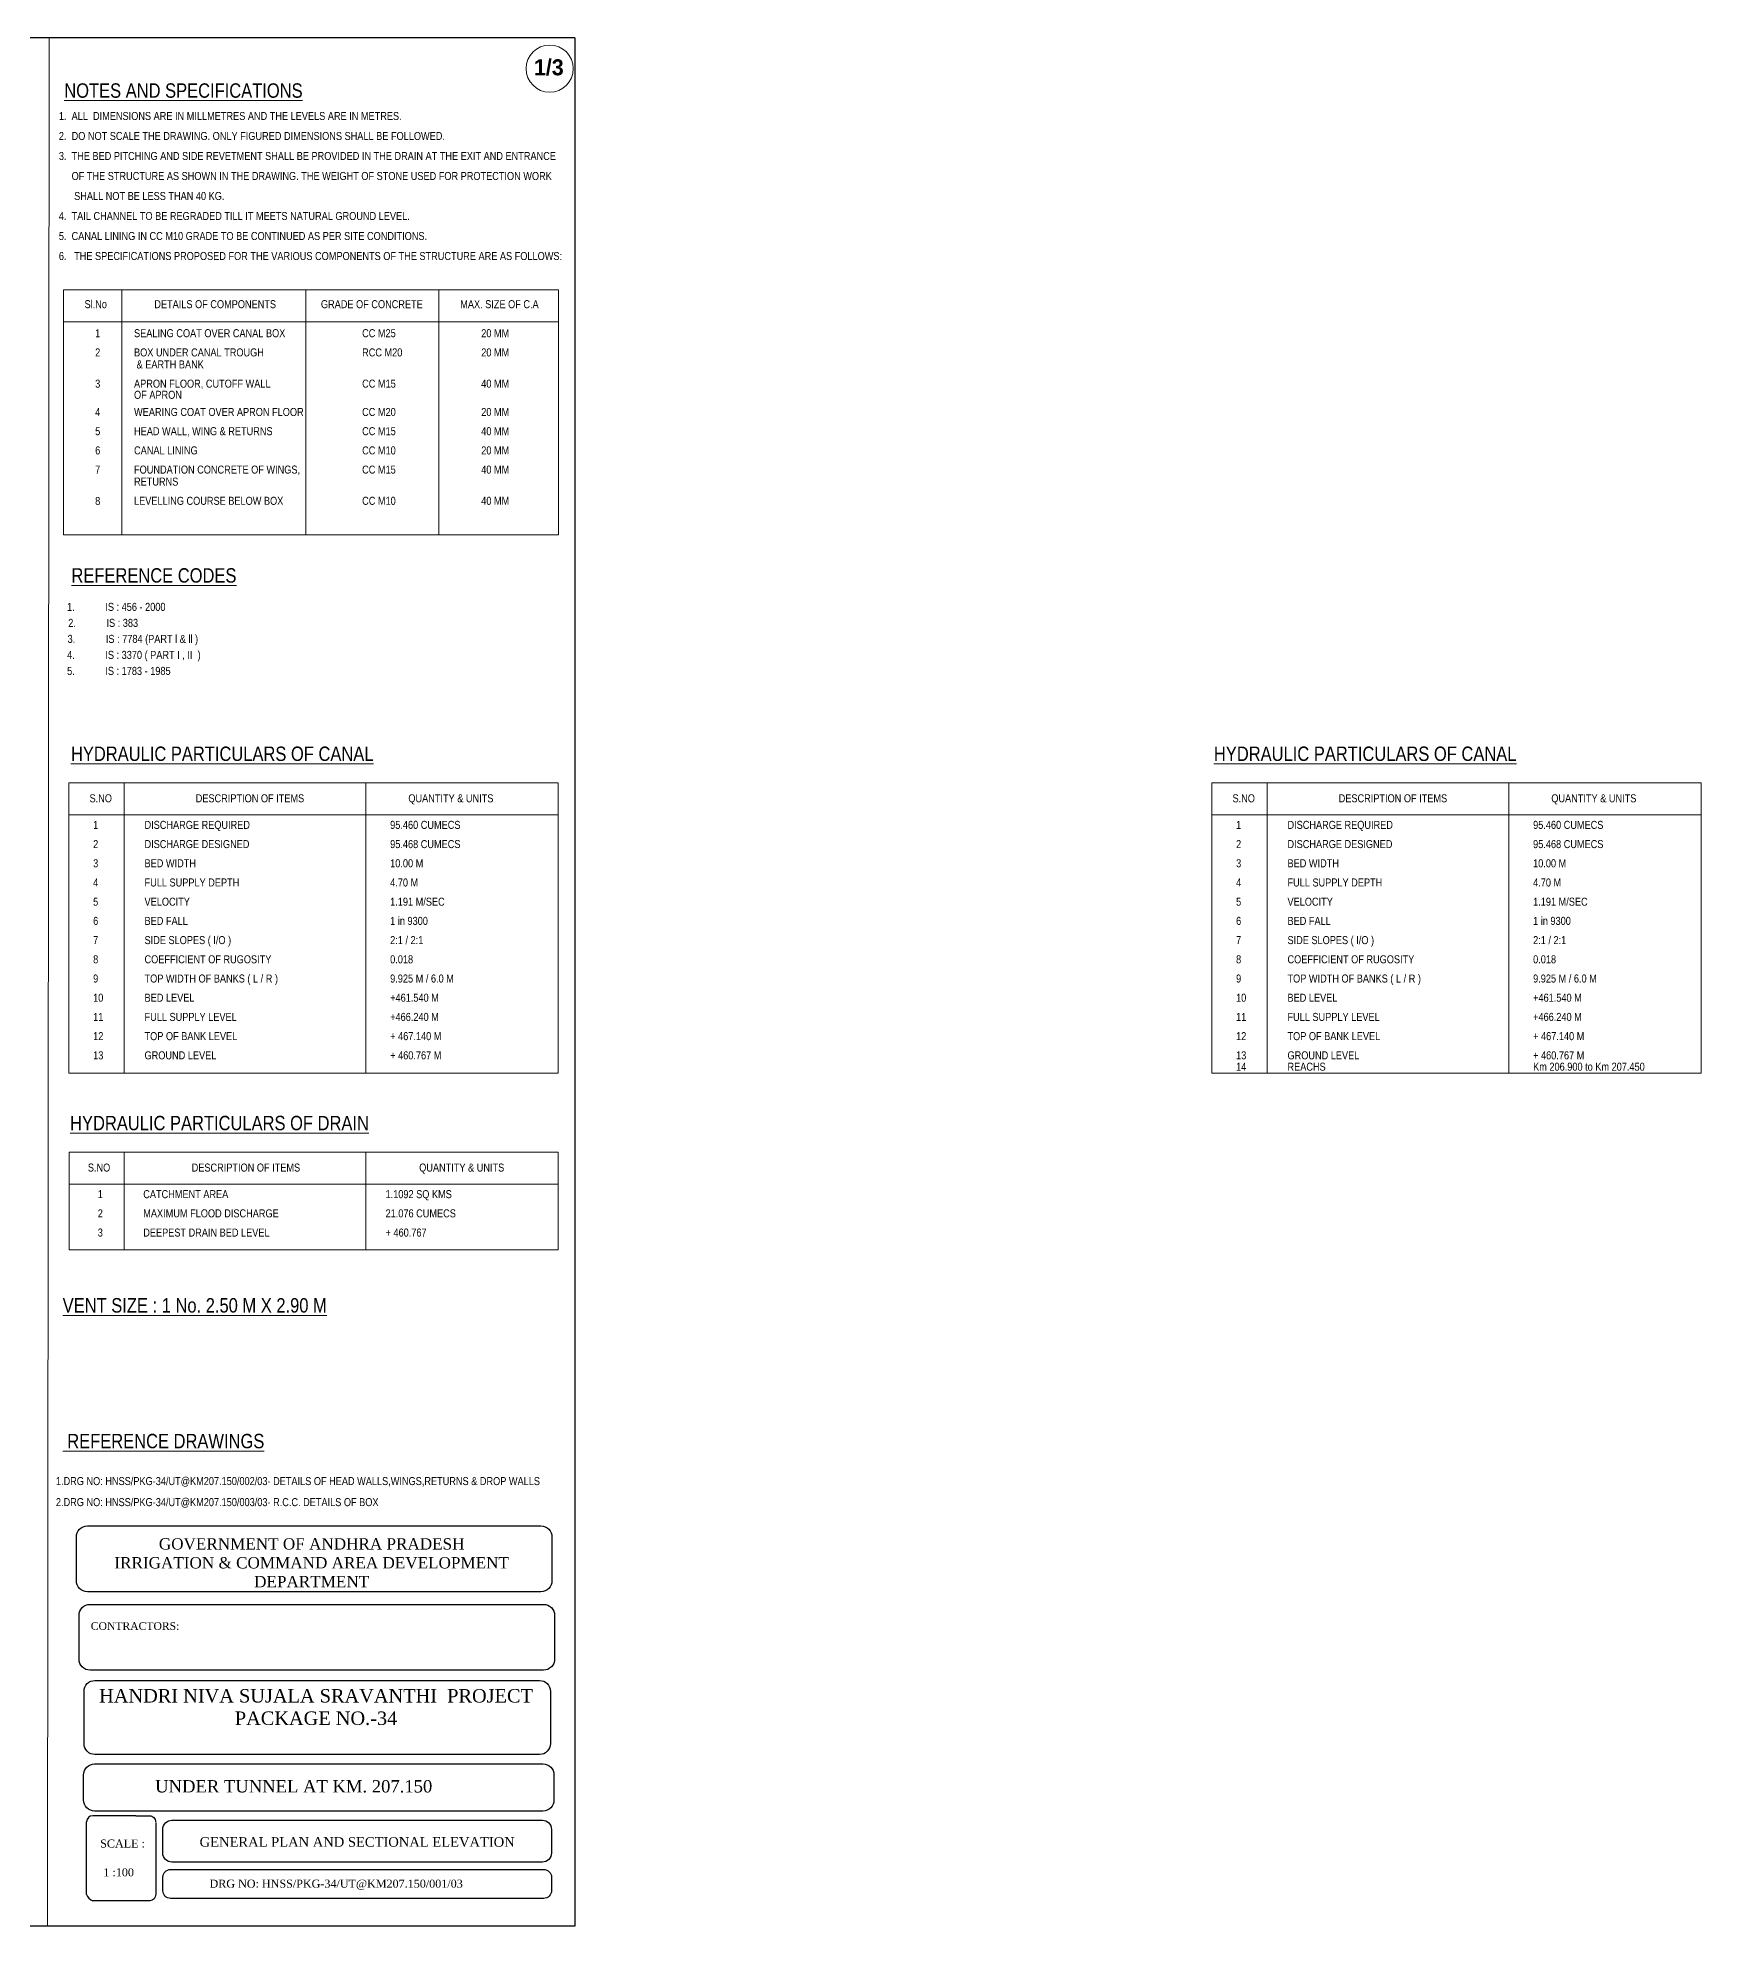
# Model space of a CAD drawing. Header units: millimetres. Extents: x 80 to 6788, y 46 to 1358.
# Drawn here: x 6268 to 6788, y 768 to 1358 of the extents above; entities that cross this region are included whole.
import ezdxf

# ---------------------------------------------------------------- set-up
doc = ezdxf.new("R2010")
doc.units = ezdxf.units.MM
doc.linetypes.add('DASHED', pattern=[19.05, 12.7, -6.35])
for name, color, linetype in [('Caption', 242, 'Continuous'), ('MAIN', 7, 'Continuous'), ('SHEET', 3, 'Continuous'), ('STEEL', 5, 'Continuous'), ('TEXT_GENERAL', 4, 'Continuous')]:
    doc.layers.add(name, color=color, linetype=linetype)
doc.styles.add('ARIAL NARROW', font='ARIALN.TTF')
doc.styles.add('CITYBLUEPR', font='cityb___.ttf')
doc.styles.get("Standard").update_dxf_attribs({"font": 'times.ttf', "height": 2.5})

msp = doc.modelspace()

# ---------------------------------------------------------------- linework, layer by layer
for p, q in [((6436.087, 1357.834), (5293.714, 1357.834)), ((6436.184, 767.834), (6436.184, 1357.834)), ((6305.2, 800.196), (6305.2, 777.787)), ((6436.087, 767.834), (5293.714, 767.834))]:
    msp.add_line(p, q)
at = {"color": 0, "lineweight": 5}
msp.add_line((6271.332, 767.834), (6271.905, 1357.834), dxfattribs=at)
at = {"color": 7}
for p, q in [((6283.544, 777.726), (6283.544, 800.405)), ((6298.916, 802.337), (6285.476, 802.337)), ((6303.358, 775.762), (6285.476, 775.762))]:
    msp.add_line(p, q, dxfattribs=at)
for points in [[(6283.837, 892.897), (6425.474, 892.897, -0.4142136), (6428.939, 889.433), (6428.939, 875.809, -0.4142136), (6425.474, 872.345), (6283.837, 872.345, -0.4142136), (6280.373, 875.809), (6280.373, 889.433, -0.4142136)], [(6284.658, 868.377), (6426.295, 868.377, -0.4142136), (6429.759, 864.913), (6429.759, 851.289, -0.4142136), (6426.295, 847.825), (6284.658, 847.825, -0.4142136), (6281.194, 851.289), (6281.194, 864.913, -0.4142136)], [(6286.17, 844.617), (6425.065, 844.617, -0.4142136), (6428.462, 841.22), (6428.462, 824.883, -0.4142136), (6425.065, 821.486), (6286.17, 821.486, -0.4142136), (6282.773, 824.883), (6282.773, 841.22, -0.4142136)], [(6286.06, 818.561), (6426.112, 818.561, -0.4142136), (6429.538, 815.135), (6429.538, 807.257, -0.4142136), (6426.112, 803.832), (6286.06, 803.832, -0.4142136), (6282.635, 807.257), (6282.635, 815.135, -0.4142136)], [(6310.202, 800.931), (6425.948, 800.931, -0.4142136), (6428.779, 798.1), (6428.779, 790.689, -0.4142136), (6425.948, 787.858), (6310.202, 787.858, -0.4142136), (6307.372, 790.689), (6307.372, 798.1, -0.4142136)], [(6309.791, 785.572), (6426.386, 785.572, -0.4142136), (6428.792, 783.166), (6428.792, 778.933, -0.4142136), (6426.386, 776.527), (6309.791, 776.527, -0.4142136), (6307.385, 778.933), (6307.385, 783.166, -0.4142136)]]:
    msp.add_lwpolyline(points, format="xyb", close=True)
for points in [[(6298.916, 802.337), (6303.2, 802.337, -0.4142136), (6305.132, 800.405)], [(6305.199, 777.802, -0.3681401), (6303.302, 775.755)]]:
    msp.add_lwpolyline(points, format="xyb", dxfattribs=at)
for centre, radius, start, end in [((6285.476, 800.405), 1.932, 90, 180), ((6286.686, 778.936), 3.367, 200.315741, 249.766295)]:
    msp.add_arc(centre, radius, start, end, dxfattribs=at)
at = {"layer": 'Caption', "color": 0, "lineweight": 5, "ltscale": 0.01}
msp.add_line((6436.142, 1347.854), (6436.142, 767.834), dxfattribs=at)
at = {"layer": 'STEEL', "color": 0, "lineweight": 5}
msp.add_circle((6428.227, 1348.193), 7.372, dxfattribs=at)
at = {"layer": 'TEXT_GENERAL', "color": 0, "lineweight": 5}
for p, q in [((6436.142, 1347.854), (6436.184, 767.834)), ((6436.09, 1316.228), (6436.087, 767.834)), ((6276.302, 1279.087), (6276.301, 1202.626)), ((6276.302, 1279.087), (6430.931, 1279.087)), ((6294.529, 1279.087), (6294.529, 1202.526)), ((6352.044, 1279.087), (6352.044, 1202.526)), ((6393.546, 1279.087), (6393.546, 1202.525)), ((6430.931, 1279.087), (6430.931, 1202.525)), ((6276.302, 1269.087), (6430.931, 1269.087)), ((6276.401, 1202.526), (6430.931, 1202.525)), ((6278.054, 1125.09), (6430.905, 1125.09)), ((6278.054, 1125.09), (6278.054, 1034.366)), ((6295.324, 1125.09), (6295.324, 1034.366)), ((6370.773, 1125.09), (6370.773, 1034.366)), ((6430.905, 1125.09), (6430.905, 1034.366)), ((6635.097, 1125.09), (6787.949, 1125.09)), ((6635.097, 1125.09), (6635.097, 1034.366)), ((6652.368, 1125.09), (6652.368, 1034.366)), ((6727.816, 1125.09), (6727.816, 1034.366)), ((6787.949, 1125.09), (6787.949, 1034.366)), ((6278.054, 1115.09), (6430.905, 1115.09)), ((6635.097, 1115.09), (6787.949, 1115.09)), ((6278.054, 1034.366), (6430.905, 1034.366)), ((6635.097, 1034.366), (6787.949, 1034.366)), ((6278.098, 1009.717), (6278.098, 979.273)), ((6278.098, 1009.717), (6430.91, 1009.717)), ((6295.324, 1009.717), (6295.324, 979.173)), ((6370.773, 1009.717), (6370.773, 979.173)), ((6430.91, 1009.717), (6430.91, 979.273)), ((6278.098, 999.717), (6430.91, 999.717)), ((6278.198, 979.173), (6430.81, 979.173))]:
    msp.add_line(p, q, dxfattribs=at)
for centre, start, end in [((6436.042, 1356.112), 0.004775, 90), ((6436.042, 1356.112), 0.004775, 90), ((6276.401, 1202.626), 179.999884, 269.999885), ((6278.198, 979.273), 180, 270), ((6430.81, 979.273), 270, 0)]:
    msp.add_arc(centre, 0.1, start, end, dxfattribs=at)

# ---------------------------------------------------------------- texts
at = {"linetype": 'DASHED', "ltscale": 0.25, "style": 'ARIAL NARROW'}
for p in [(6378.393, 1074.674), (6735.436, 1074.674)]:
    msp.add_text('2:1 / 2:1', height=2.5, dxfattribs=at).set_placement(p)
for s, height, p in [('UNDER TUNNEL AT KM. 207.150', 3.85, (6304.976, 809.625)), ('1 :100', 2.5, (6288.81, 783.436)), ('DRG NO: HNSS/PKG-34/UT@KM207.150/001/03', 2.5, (6321.965, 779.888))]:
    msp.add_text(s, height=height).set_placement(p)
for s, insert, char_height, width, attachment_point in [('HANDRI NIVA SUJALA SRAVANTHI  PROJECT\\PPACKAGE NO.-34', (6355.233, 841.927), 4.2, 151.5, 2), ('SCALE :', (6287.812, 794.923), 2.5, 25.272, 1)]:
    msp.add_mtext(s, dxfattribs=dict(insert=insert, char_height=char_height, width=width, attachment_point=attachment_point))
at = {"layer": 'MAIN', "color": 0, "lineweight": 5, "style": 'ARIAL NARROW'}
for s, height, p in [('%%UNOTES AND SPECIFICATIONS', 4.5, (6276.589, 1339.094)), ('Sl.No     ', 2.5, (6282.913, 1273.351)), ('DETAILS OF COMPONENTS', 2.5, (6304.71, 1273.351)), ('GRADE OF CONCRETE', 2.5, (6356.761, 1273.351)), ('MAX. SIZE OF C.A', 2.5, (6400.277, 1273.351)), ('%%UREFERENCE CODES', 4.5, (6278.831, 1187.61)), ('%%UHYDRAULIC PARTICULARS OF CANAL', 4.5, (6278.678, 1131.892)), ('%%UHYDRAULIC PARTICULARS OF CANAL', 4.5, (6635.722, 1131.892)), ('%%UHYDRAULIC PARTICULARS OF DRAIN', 4.5, (6278.41, 1016.52)), ('%%UVENT SIZE : 1 No. 2.50 M X 2.90 M', 4.5, (6276.091, 959.562)), ('%%U REFERENCE DRAWINGS', 4.5, (6276.091, 917.158)), ('1.DRG NO: HNSS/PKG-34/UT@KM207.150/002/03- DETAILS OF HEAD WALLS,WINGS,RETURNS & DROP WALLS', 2.5, (6273.978, 905.662)), ('2.DRG NO: HNSS/PKG-34/UT@KM207.150/003/03- R.C.C. DETAILS OF BOX', 2.5, (6273.978, 899.086))]:
    msp.add_text(s, height=height, dxfattribs=at).set_placement(p)
at = {"layer": 'SHEET', "color": 7}
for s, insert, char_height, width, attachment_point in [('GOVERNMENT OF ANDHRA PRADESH\\PIRRIGATION & COMMAND AREA DEVELOPMENT DEPARTMENT', (6353.867, 881.385), 3.53871, 136.01294, 5), ('CONTRACTORS:', (6284.871, 861.598), 2.40632, 35.82521, 4), ('GENERAL PLAN AND SECTIONAL ELEVATION', (6318.875, 795.671), 3.0079, 111.18179, 1)]:
    msp.add_mtext(s, dxfattribs=dict(at, insert=insert, char_height=char_height, width=width, attachment_point=attachment_point))
at = {"layer": 'TEXT_GENERAL', "color": 0, "lineweight": 5}
for s, height, style, p in [('1/3', 5, 'CITYBLUEPR', (6423.299, 1346.107)), ('1', 2.5, 'ARIAL NARROW', (6286.238, 1264.286)), ('SEALING COAT OVER CANAL BOX', 2.5, 'ARIAL NARROW', (6298.383, 1264.286)), ('CC M25', 2.5, 'ARIAL NARROW', (6369.632, 1264.286)), ('20 MM', 2.5, 'ARIAL NARROW', (6406.84, 1264.286)), ('2', 2.5, 'ARIAL NARROW', (6286.238, 1258.286)), ('BOX UNDER CANAL TROUGH ', 2.5, 'ARIAL NARROW', (6298.383, 1258.286)), (' & EARTH BANK', 2.5, 'ARIAL NARROW', (6298.383, 1254.524)), ('RCC M20', 2.5, 'ARIAL NARROW', (6369.632, 1258.286)), ('20 MM', 2.5, 'ARIAL NARROW', (6406.84, 1258.286)), ('3', 2.5, 'ARIAL NARROW', (6286.238, 1248.524)), ('APRON FLOOR, CUTOFF WALL', 2.5, 'ARIAL NARROW', (6298.383, 1248.524)), ('CC M15', 2.5, 'ARIAL NARROW', (6369.632, 1248.524)), ('40 MM', 2.5, 'ARIAL NARROW', (6406.84, 1248.524)), ('OF APRON', 2.5, 'ARIAL NARROW', (6298.383, 1245.036)), ('4', 2.5, 'ARIAL NARROW', (6286.238, 1239.67)), ('WEARING COAT OVER APRON FLOOR', 2.5, 'ARIAL NARROW', (6298.383, 1239.67)), ('CC M20', 2.5, 'ARIAL NARROW', (6369.632, 1239.67)), ('20 MM', 2.5, 'ARIAL NARROW', (6406.84, 1239.67)), ('5', 2.5, 'ARIAL NARROW', (6286.238, 1233.67)), ('HEAD WALL, WING & RETURNS', 2.5, 'ARIAL NARROW', (6298.383, 1233.67)), ('CC M15', 2.5, 'ARIAL NARROW', (6369.632, 1233.67)), ('40 MM', 2.5, 'ARIAL NARROW', (6406.84, 1233.67)), ('6', 2.5, 'ARIAL NARROW', (6286.238, 1227.67)), ('CANAL LINING', 2.5, 'ARIAL NARROW', (6298.383, 1227.67)), ('CC M10', 2.5, 'ARIAL NARROW', (6369.632, 1227.67)), ('20 MM', 2.5, 'ARIAL NARROW', (6406.84, 1227.67)), ('7', 2.5, 'ARIAL NARROW', (6286.238, 1221.67)), ('FOUNDATION CONCRETE OF WINGS,', 2.5, 'ARIAL NARROW', (6298.383, 1221.67)), ('CC M15', 2.5, 'ARIAL NARROW', (6369.632, 1221.67)), ('40 MM', 2.5, 'ARIAL NARROW', (6406.84, 1221.67)), ('RETURNS ', 2.5, 'ARIAL NARROW', (6298.383, 1217.916)), ('8', 2.5, 'ARIAL NARROW', (6286.238, 1211.871)), ('LEVELLING COURSE BELOW BOX', 2.5, 'ARIAL NARROW', (6298.383, 1211.916)), ('CC M10', 2.5, 'ARIAL NARROW', (6369.632, 1211.916)), ('40 MM', 2.5, 'ARIAL NARROW', (6406.84, 1211.915)), ('1.            IS : 456 - 2000', 2.5, 'ARIAL NARROW', (6277.474, 1178.774)), ('2.            IS : 383 ', 2.5, 'ARIAL NARROW', (6277.83, 1173.787)), ('3.            IS : 7784 (PART l & ll )', 2.5, 'ARIAL NARROW', (6277.638, 1168.776)), ('4.            IS : 3370 ( PART I , II  )', 2.5, 'ARIAL NARROW', (6277.474, 1163.774)), ('5.            IS : 1783 - 1985', 2.5, 'ARIAL NARROW', (6277.474, 1158.774)), ('S.NO', 2.5, 'ARIAL NARROW', (6284.482, 1118.978)), ('DESCRIPTION OF ITEMS', 2.5, 'ARIAL NARROW', (6317.65, 1118.978)), ('QUANTITY & UNITS', 2.5, 'ARIAL NARROW', (6384.074, 1118.978)), ('S.NO', 2.5, 'ARIAL NARROW', (6641.525, 1118.978)), ('DESCRIPTION OF ITEMS', 2.5, 'ARIAL NARROW', (6674.693, 1118.978)), ('QUANTITY & UNITS', 2.5, 'ARIAL NARROW', (6741.118, 1118.978)), ('1', 2.5, 'ARIAL NARROW', (6285.603, 1110.674)), ('DISCHARGE REQUIRED', 2.5, 'ARIAL NARROW', (6301.661, 1110.674)), ('95.460 CUMECS', 2.5, 'ARIAL NARROW', (6378.393, 1110.674)), ('1', 2.5, 'ARIAL NARROW', (6642.646, 1110.674)), ('DISCHARGE REQUIRED', 2.5, 'ARIAL NARROW', (6658.704, 1110.674)), ('95.460 CUMECS', 2.5, 'ARIAL NARROW', (6735.436, 1110.674)), ('2', 2.5, 'ARIAL NARROW', (6285.603, 1104.674)), ('DISCHARGE DESIGNED', 2.5, 'ARIAL NARROW', (6301.661, 1104.674)), ('95.468 CUMECS', 2.5, 'ARIAL NARROW', (6378.393, 1104.674)), ('2', 2.5, 'ARIAL NARROW', (6642.646, 1104.674)), ('DISCHARGE DESIGNED', 2.5, 'ARIAL NARROW', (6658.704, 1104.674)), ('95.468 CUMECS', 2.5, 'ARIAL NARROW', (6735.436, 1104.674)), ('3', 2.5, 'ARIAL NARROW', (6285.603, 1098.674)), ('BED WIDTH', 2.5, 'ARIAL NARROW', (6301.661, 1098.674)), ('10.00 M', 2.5, 'ARIAL NARROW', (6378.393, 1098.674)), ('3', 2.5, 'ARIAL NARROW', (6642.646, 1098.674)), ('BED WIDTH', 2.5, 'ARIAL NARROW', (6658.704, 1098.674)), ('10.00 M', 2.5, 'ARIAL NARROW', (6735.436, 1098.674)), ('4', 2.5, 'ARIAL NARROW', (6285.603, 1092.674)), ('FULL SUPPLY DEPTH', 2.5, 'ARIAL NARROW', (6301.661, 1092.674)), ('4.70 M', 2.5, 'ARIAL NARROW', (6378.393, 1092.674)), ('4', 2.5, 'ARIAL NARROW', (6642.646, 1092.674)), ('FULL SUPPLY DEPTH', 2.5, 'ARIAL NARROW', (6658.704, 1092.674)), ('4.70 M', 2.5, 'ARIAL NARROW', (6735.436, 1092.674)), ('5', 2.5, 'ARIAL NARROW', (6285.603, 1086.674)), ('VELOCITY', 2.5, 'ARIAL NARROW', (6301.661, 1086.674)), ('1.191 M/SEC', 2.5, 'ARIAL NARROW', (6378.393, 1086.674)), ('5', 2.5, 'ARIAL NARROW', (6642.646, 1086.674)), ('VELOCITY', 2.5, 'ARIAL NARROW', (6658.704, 1086.674)), ('1.191 M/SEC', 2.5, 'ARIAL NARROW', (6735.436, 1086.674)), ('6', 2.5, 'ARIAL NARROW', (6285.603, 1080.674)), ('BED FALL', 2.5, 'ARIAL NARROW', (6301.661, 1080.674)), ('1 in 9300', 2.5, 'ARIAL NARROW', (6378.393, 1080.674)), ('6', 2.5, 'ARIAL NARROW', (6642.646, 1080.674)), ('BED FALL', 2.5, 'ARIAL NARROW', (6658.704, 1080.674)), ('1 in 9300', 2.5, 'ARIAL NARROW', (6735.436, 1080.674)), ('7', 2.5, 'ARIAL NARROW', (6285.603, 1074.674)), ('SIDE SLOPES ( I/O )', 2.5, 'ARIAL NARROW', (6301.661, 1074.674)), ('7', 2.5, 'ARIAL NARROW', (6642.646, 1074.674)), ('SIDE SLOPES ( I/O )', 2.5, 'ARIAL NARROW', (6658.704, 1074.674)), ('8', 2.5, 'ARIAL NARROW', (6285.603, 1068.674)), ('COEFFICIENT OF RUGOSITY', 2.5, 'ARIAL NARROW', (6301.661, 1068.674)), ('0.018', 2.5, 'ARIAL NARROW', (6378.393, 1068.674)), ('8', 2.5, 'ARIAL NARROW', (6642.646, 1068.674)), ('COEFFICIENT OF RUGOSITY', 2.5, 'ARIAL NARROW', (6658.704, 1068.674)), ('0.018', 2.5, 'ARIAL NARROW', (6735.436, 1068.674)), ('9', 2.5, 'ARIAL NARROW', (6285.603, 1062.674)), ('TOP WIDTH OF BANKS ( L / R )', 2.5, 'ARIAL NARROW', (6301.661, 1062.674)), ('9.925 M / 6.0 M', 2.5, 'ARIAL NARROW', (6378.393, 1062.674)), ('9', 2.5, 'ARIAL NARROW', (6642.646, 1062.674)), ('TOP WIDTH OF BANKS ( L / R )', 2.5, 'ARIAL NARROW', (6658.704, 1062.674)), ('9.925 M / 6.0 M', 2.5, 'ARIAL NARROW', (6735.436, 1062.674)), ('10', 2.5, 'ARIAL NARROW', (6285.603, 1056.674)), ('BED LEVEL', 2.5, 'ARIAL NARROW', (6301.661, 1056.674)), ('+461.540 M', 2.5, 'ARIAL NARROW', (6378.393, 1056.674)), ('10', 2.5, 'ARIAL NARROW', (6642.646, 1056.674)), ('BED LEVEL', 2.5, 'ARIAL NARROW', (6658.704, 1056.674)), ('+461.540 M', 2.5, 'ARIAL NARROW', (6735.436, 1056.674)), ('11', 2.5, 'ARIAL NARROW', (6285.603, 1050.674)), ('FULL SUPPLY LEVEL', 2.5, 'ARIAL NARROW', (6301.661, 1050.674)), ('+466.240 M', 2.5, 'ARIAL NARROW', (6378.393, 1050.674)), ('11', 2.5, 'ARIAL NARROW', (6642.646, 1050.674)), ('FULL SUPPLY LEVEL', 2.5, 'ARIAL NARROW', (6658.704, 1050.674)), ('+466.240 M', 2.5, 'ARIAL NARROW', (6735.436, 1050.674)), ('12', 2.5, 'ARIAL NARROW', (6285.603, 1044.674)), ('TOP OF BANK LEVEL', 2.5, 'ARIAL NARROW', (6301.661, 1044.674)), ('+ 467.140 M', 2.5, 'ARIAL NARROW', (6378.393, 1044.674)), ('12', 2.5, 'ARIAL NARROW', (6642.646, 1044.674)), ('TOP OF BANK LEVEL', 2.5, 'ARIAL NARROW', (6658.704, 1044.674)), ('+ 467.140 M', 2.5, 'ARIAL NARROW', (6735.436, 1044.674)), ('13', 2.5, 'ARIAL NARROW', (6285.603, 1038.674)), ('GROUND LEVEL', 2.5, 'ARIAL NARROW', (6301.661, 1038.674)), ('+ 460.767 M', 2.5, 'ARIAL NARROW', (6378.393, 1038.674)), ('13', 2.5, 'ARIAL NARROW', (6642.646, 1038.674)), ('GROUND LEVEL', 2.5, 'ARIAL NARROW', (6658.704, 1038.674)), ('+ 460.767 M', 2.5, 'ARIAL NARROW', (6735.436, 1038.674)), ('14', 2.5, 'ARIAL NARROW', (6642.646, 1035.119)), ('REACHS', 2.5, 'ARIAL NARROW', (6658.704, 1035.119)), ('Km 206.900 to Km 207.450', 2.5, 'ARIAL NARROW', (6735.436, 1035.119)), ('S.NO', 2.5, 'ARIAL NARROW', (6283.946, 1003.606)), ('DESCRIPTION OF ITEMS', 2.5, 'ARIAL NARROW', (6316.382, 1003.606)), ('QUANTITY & UNITS', 2.5, 'ARIAL NARROW', (6387.458, 1003.606)), ('1', 2.5, 'ARIAL NARROW', (6287.049, 995.302)), ('CATCHMENT AREA', 2.5, 'ARIAL NARROW', (6301.261, 995.302)), ('1.1092 SQ KMS', 2.5, 'ARIAL NARROW', (6376.952, 995.302)), ('2', 2.5, 'ARIAL NARROW', (6287.049, 989.302)), ('MAXIMUM FLOOD DISCHARGE', 2.5, 'ARIAL NARROW', (6301.261, 989.302)), ('21.076 CUMECS', 2.5, 'ARIAL NARROW', (6376.952, 989.302)), ('3', 2.5, 'ARIAL NARROW', (6287.049, 983.302)), ('DEEPEST DRAIN BED LEVEL', 2.5, 'ARIAL NARROW', (6301.261, 983.302)), ('+ 460.767', 2.5, 'ARIAL NARROW', (6376.952, 983.302))]:
    msp.add_text(s, height=height, dxfattribs=dict(at, style=style)).set_placement(p)
at = {"layer": 'TEXT_GENERAL', "color": 0, "lineweight": 5, "insert": (6274.893, 1334.653), "char_height": 2.5, "attachment_point": 1, "line_spacing_factor": 1.5, "style": 'ARIAL NARROW'}
msp.add_mtext('1.  ALL  DIMENSIONS ARE IN MILLMETRES AND THE LEVELS ARE IN METRES.\\P2.  DO NOT SCALE THE DRAWING. ONLY FIGURED DIMENSIONS SHALL BE FOLLOWED.\\P3.  THE BED PITCHING AND SIDE REVETMENT SHALL BE PROVIDED IN THE DRAIN AT THE EXIT AND ENTRANCE \\P     OF THE STRUCTURE AS SHOWN IN THE DRAWING. THE WEIGHT OF STONE USED FOR PROTECTION WORK\\P      SHALL NOT BE LESS THAN 40 KG.\\P4.  TAIL CHANNEL TO BE REGRADED TILL IT MEETS NATURAL GROUND LEVEL.\\P5.  CANAL LINING IN CC M10 GRADE TO BE CONTINUED AS PER SITE CONDITIONS.\\P6.   THE SPECIFICATIONS PROPOSED FOR THE VARIOUS COMPONENTS OF THE STRUCTURE ARE AS FOLLOWS:', dxfattribs=at)

doc.saveas('drawing.dxf')
